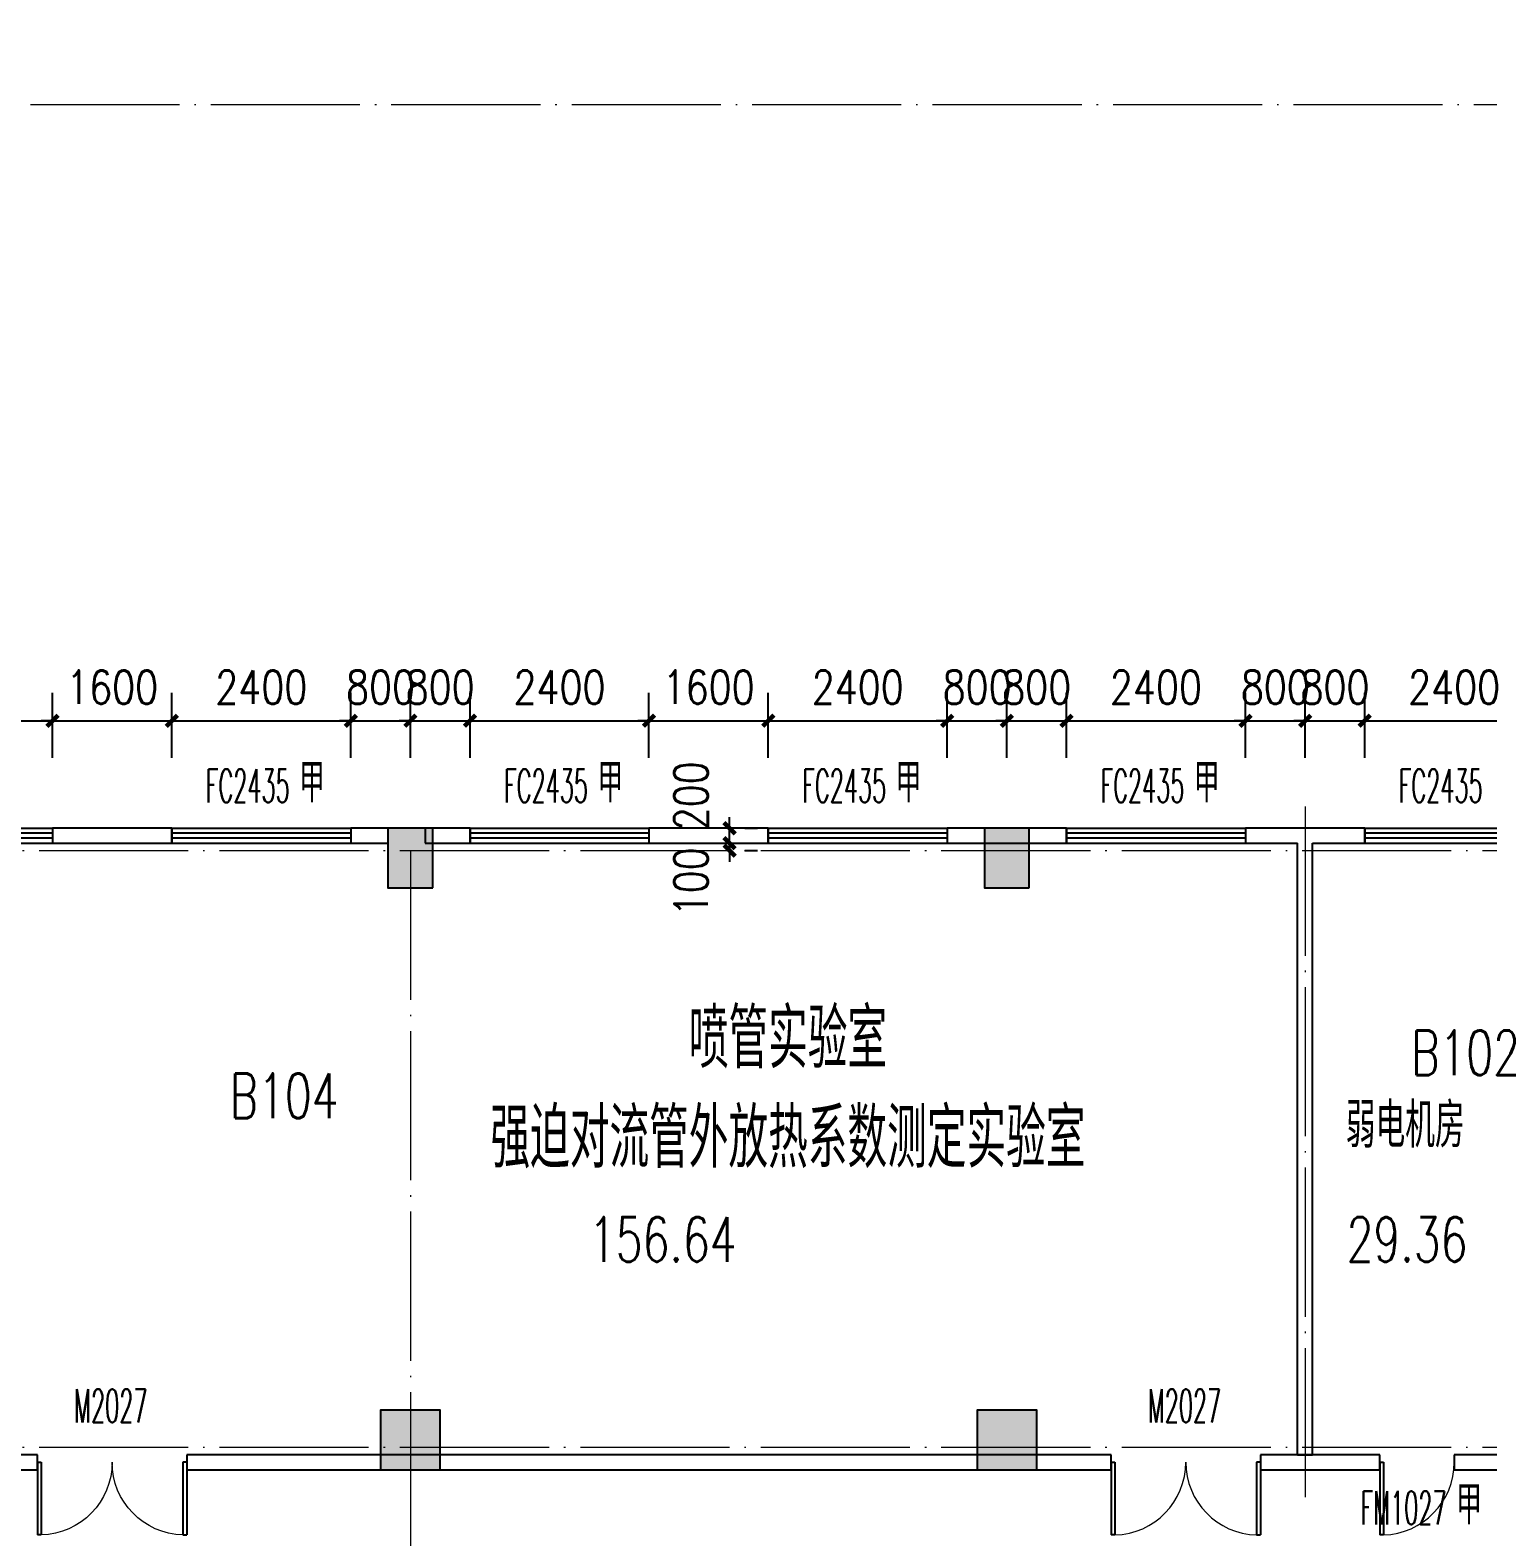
# Model space of a CAD drawing. Extents: x 1417642 to 3570900, y 124798 to 1191112.
# Drawn here: x 1527979 to 1547530, y 700333 to 720533 of the extents above; entities that cross this region are included whole.
import ezdxf

# ---------------------------------------------------------------- set-up
doc = ezdxf.new("R2010")
doc.units = 0
doc.header["$LTSCALE"] = 1000
doc.header["$MEASUREMENT"] = 0
doc.linetypes.add('DOTE', pattern=[2.42, 2, -0.2, 0.02, -0.2])
doc.layers.get('0').update_dxf_attribs({"linetype": 'CONTINUOUS'})
doc.layers.get('Defpoints').update_dxf_attribs({"linetype": 'CONTINUOUS'})
for name, color, linetype in [('colu', 2, 'CONTINUOUS'), ('DOTE', 1, 'DOTE'), ('PUB_DIM', 3, 'CONTINUOUS'), ('PUB_TEXT', 40, 'CONTINUOUS'), ('tiaozheng', 20, 'CONTINUOUS'), ('WALL', 4, 'CONTINUOUS'), ('WINDOW', 2, 'CONTINUOUS'), ('WINDOW_TEXT', 7, 'CONTINUOUS'), ('填充', 252, 'CONTINUOUS'), ('柱填充', 8, 'CONTINUOUS')]:
    doc.layers.add(name, color=color, linetype=linetype)
doc.styles.add('_TCH_WINDOW', font='ROMANS.shx', dxfattribs={"width": 0.7, "height": 400, "bigfont": 'Z.shx'})
doc.styles.add('DIM_FONT', font='SIMPLEX.shx', dxfattribs={"width": 0.8})
doc.styles.add('Z', font='ROMANS', dxfattribs={"width": 0.7, "bigfont": 'Z'})
doc.dimstyles.new('DIMN150', dxfattribs={"dimscale": 1.5, "dimtxt": 300, "dimasz": 100, "dimexe": 250, "dimexo": 300, "dimgap": 150, "dimtad": 1, "dimdec": 0, "dimzin": 0, "dimdsep": 46, "dimtxsty": 'DIM_FONT', "dimblk": 'ARCHTICK', "dimcen": 0.09, "dimdle": 1.5, "dimclrt": 7, "dimazin": 2, "dimtfac": 1, "dimtdec": 0, "dimtix": 1, "dimtmove": 2, "dimatfit": 3, "dimldrblk": 'ARCHTICK', "dimfxl": 1, "dimtolj": 1, "dimtzin": 0, "dimarcsym": 0})

# ---------------------------------------------------------------- blocks, each defined once
blk = doc.blocks.new('678')
at = {"layer": '柱填充'}
h = blk.add_hatch(color=256, dxfattribs=at)
h.paths.add_polyline_path([(1591630, 863580), (1591630, 864280), (1590930, 864280), (1590930, 863580)])
h.paths.add_polyline_path([(1591630, 871580), (1591630, 872280), (1590930, 872280), (1590930, 871580)])
h.paths.add_polyline_path([(1635280, 879530), (1635280, 880230), (1634580, 880230), (1634580, 879530)])
h.paths.add_polyline_path([(1658830, 893230), (1658830, 893830), (1658230, 893830), (1658230, 893230)])
h.paths.add_polyline_path([(1658880, 883230), (1658880, 883930), (1658180, 883930), (1658180, 883230)])
h.paths.add_polyline_path([(1658830, 879630), (1658830, 880230), (1658230, 880230), (1658230, 879630)])
h.paths.add_polyline_path([(1658880, 872230), (1658180, 872230), (1658180, 871630), (1658880, 871630)])
h.paths.add_polyline_path([(1658830, 863630), (1658830, 864230), (1658230, 864230), (1658230, 863630)])
h.paths.add_polyline_path([(1658830, 853630), (1658830, 854230), (1658230, 854230), (1658230, 853630)])
h.paths.add_polyline_path([(1658830, 845630), (1658830, 846230), (1658230, 846230), (1658230, 845630)])
h.paths.add_polyline_path([(1658830, 835630), (1658830, 836230), (1658230, 836230), (1658230, 835630)])
h.paths.add_polyline_path([(1648830, 893230), (1648830, 893830), (1648230, 893830), (1648230, 893230)])
h.paths.add_polyline_path([(1648830, 883230), (1648830, 883830), (1648230, 883830), (1648230, 883230)])
h.paths.add_polyline_path([(1648830, 879630), (1648830, 880230), (1648230, 880230), (1648230, 879630)])
h.paths.add_polyline_path([(1648830, 871630), (1648830, 872230), (1648230, 872230), (1648230, 871630)])
h.paths.add_polyline_path([(1648930, 863580), (1648930, 864280), (1648230, 864280), (1648230, 863580)])
h.paths.add_polyline_path([(1648930, 853580), (1648930, 854280), (1648230, 854280), (1648230, 853580)])
h.paths.add_polyline_path([(1648930, 845630), (1648930, 846330), (1648230, 846330), (1648230, 845630)])
h.paths.add_polyline_path([(1648930, 835630), (1648930, 836330), (1648230, 836330), (1648230, 835630)])
h.paths.add_polyline_path([(1645230, 891430), (1645230, 892030), (1644630, 892030), (1644630, 891430)])
h.paths.add_polyline_path([(1645280, 883230), (1645280, 883930), (1644580, 883930), (1644580, 883230)])
h.paths.add_polyline_path([(1645230, 879630), (1645230, 880230), (1644630, 880230), (1644630, 879630)])
h.paths.add_polyline_path([(1645230, 871630), (1645230, 872230), (1644630, 872230), (1644630, 871630)])
h.paths.add_polyline_path([(1645230, 863630), (1645230, 864230), (1644630, 864230), (1644630, 863630)])
h.paths.add_polyline_path([(1645230, 853630), (1645230, 854230), (1644630, 854230), (1644630, 853630)])
h.paths.add_polyline_path([(1645280, 845630), (1645280, 846330), (1644580, 846330), (1644580, 845630)])
h.paths.add_polyline_path([(1645230, 835630), (1645230, 836230), (1644630, 836230), (1644630, 835630)])
h.paths.add_polyline_path([(1635230, 893230), (1635230, 893830), (1634630, 893830), (1634630, 893230)])
h.paths.add_polyline_path([(1635230, 891430), (1635230, 892030), (1634630, 892030), (1634630, 891430)])
h.paths.add_polyline_path([(1635280, 883230), (1635280, 883930), (1634580, 883930), (1634580, 883230)])
h.paths.add_polyline_path([(1635230, 871630), (1635230, 872430), (1634630, 872430), (1634630, 871630)])
h.paths.add_polyline_path([(1635230, 853430), (1635230, 854230), (1634630, 854230), (1634630, 853430)])
h.paths.add_polyline_path([(1635330, 845630), (1635330, 846430), (1634530, 846430), (1634530, 845630)])
h.paths.add_polyline_path([(1635230, 835630), (1635230, 836230), (1634630, 836230), (1634630, 835630)])
h.paths.add_polyline_path([(1627230, 893230), (1627230, 893830), (1626630, 893830), (1626630, 893230)])
h.paths.add_polyline_path([(1627280, 883230), (1627280, 883930), (1626580, 883930), (1626580, 883230)])
h.paths.add_polyline_path([(1627230, 879630), (1627230, 880230), (1626630, 880230), (1626630, 879630)])
h.paths.add_polyline_path([(1627230, 871630), (1627230, 872430), (1626630, 872430), (1626630, 871630)])
h.paths.add_polyline_path([(1627230, 853430), (1627230, 854230), (1626630, 854230), (1626630, 853430)])
h.paths.add_polyline_path([(1627330, 845630), (1627330, 846430), (1626530, 846430), (1626530, 845630)])
h.paths.add_polyline_path([(1627230, 835630), (1627230, 836230), (1626630, 836230), (1626630, 835630)])
h.paths.add_polyline_path([(1619230, 893230), (1619230, 893830), (1618630, 893830), (1618630, 893230)])
h.paths.add_polyline_path([(1619280, 883230), (1619280, 883930), (1618580, 883930), (1618580, 883230)])
h.paths.add_polyline_path([(1619230, 879630), (1619230, 880230), (1618630, 880230), (1618630, 879630)])
h.paths.add_polyline_path([(1619230, 871630), (1619230, 872430), (1618630, 872430), (1618630, 871630)])
h.paths.add_polyline_path([(1619230, 853430), (1619230, 854230), (1618630, 854230), (1618630, 853430)])
h.paths.add_polyline_path([(1619330, 845630), (1619330, 846430), (1618530, 846430), (1618530, 845630)])
h.paths.add_polyline_path([(1619280, 835580), (1619280, 836280), (1618580, 836280), (1618580, 835580)])
h.paths.add_polyline_path([(1611230, 893230), (1611230, 893830), (1610630, 893830), (1610630, 893230)])
h.paths.add_polyline_path([(1611280, 883230), (1611280, 883930), (1610580, 883930), (1610580, 883230)])
h.paths.add_polyline_path([(1611230, 879630), (1611230, 880230), (1610630, 880230), (1610630, 879630)])
h.paths.add_polyline_path([(1611230, 871630), (1611230, 872430), (1610630, 872430), (1610630, 871630)])
h.paths.add_polyline_path([(1611230, 853430), (1611230, 854230), (1610630, 854230), (1610630, 853430)])
h.paths.add_polyline_path([(1611330, 845630), (1611330, 846430), (1610530, 846430), (1610530, 845630)])
h.paths.add_polyline_path([(1611280, 835580), (1611280, 836280), (1610580, 836280), (1610580, 835580)])
h.paths.add_polyline_path([(1603230, 893230), (1603230, 893830), (1602630, 893830), (1602630, 893230)])
h.paths.add_polyline_path([(1603280, 883230), (1603280, 883930), (1602580, 883930), (1602580, 883230)])
h.paths.add_polyline_path([(1603230, 879630), (1603230, 880230), (1602630, 880230), (1602630, 879630)])
h.paths.add_polyline_path([(1603230, 871630), (1603230, 872430), (1602630, 872430), (1602630, 871630)])
h.paths.add_polyline_path([(1603230, 853430), (1603230, 854230), (1602630, 854230), (1602630, 853430)])
h.paths.add_polyline_path([(1603330, 845630), (1603330, 846430), (1602530, 846430), (1602530, 845630)])
h.paths.add_polyline_path([(1603280, 835580), (1603280, 836280), (1602580, 836280), (1602580, 835580)])
h.paths.add_polyline_path([(1603230, 814930), (1603230, 815530), (1602630, 815530), (1602630, 814930)])
h.paths.add_polyline_path([(1595230, 893230), (1595230, 893830), (1594630, 893830), (1594630, 893230)])
h.paths.add_polyline_path([(1595230, 883230), (1595230, 883830), (1594630, 883830), (1594630, 883230)])
h.paths.add_polyline_path([(1595230, 879630), (1595230, 880230), (1594630, 880230), (1594630, 879630)])
h.paths.add_polyline_path([(1595230, 871630), (1595230, 872230), (1594630, 872230), (1594630, 871630)])
h.paths.add_polyline_path([(1595230, 863630), (1595230, 864230), (1594630, 864230), (1594630, 863630)])
h.paths.add_polyline_path([(1595230, 853630), (1595230, 854230), (1594630, 854230), (1594630, 853630)])
h.paths.add_polyline_path([(1595330, 845630), (1595330, 846330), (1594630, 846330), (1594630, 845630)])
h.paths.add_polyline_path([(1595330, 835580), (1595330, 836280), (1594630, 836280), (1594630, 835580)])
h.paths.add_polyline_path([(1591630, 893230), (1591630, 893830), (1591030, 893830), (1591030, 893230)])
h.paths.add_polyline_path([(1591680, 883230), (1591680, 883930), (1590980, 883930), (1590980, 883230)])
h.paths.add_polyline_path([(1591630, 879630), (1591630, 880230), (1591030, 880230), (1591030, 879630)])
h.paths.add_polyline_path([(1591630, 853580), (1591630, 854280), (1590930, 854280), (1590930, 853580)])
h.paths.add_polyline_path([(1591630, 845580), (1591630, 846280), (1590930, 846280), (1590930, 845580)])
h.paths.add_polyline_path([(1591630, 835630), (1591630, 836330), (1590930, 836330), (1590930, 835630)])
h.paths.add_polyline_path([(1591630, 814930), (1591630, 815530), (1591030, 815530), (1591030, 814930)])
h.paths.add_polyline_path([(1581630, 893230), (1581630, 893830), (1581030, 893830), (1581030, 893230)])
h.paths.add_polyline_path([(1581730, 883230), (1581730, 883930), (1581030, 883930), (1581030, 883230)])
h.paths.add_polyline_path([(1581630, 879630), (1581630, 880230), (1581030, 880230), (1581030, 879630)])
h.paths.add_polyline_path([(1581630, 871630), (1581630, 872230), (1581030, 872230), (1581030, 871630)])
h.paths.add_polyline_path([(1581630, 863630), (1581630, 864230), (1581030, 864230), (1581030, 863630)])
h.paths.add_polyline_path([(1581630, 853630), (1581630, 854230), (1581030, 854230), (1581030, 853630)])
h.paths.add_polyline_path([(1581630, 845630), (1581630, 846230), (1581030, 846230), (1581030, 845630)])
h.paths.add_polyline_path([(1581630, 835630), (1581630, 836230), (1581030, 836230), (1581030, 835630)])
h.paths.add_polyline_path([(1581630, 814930), (1581630, 815530), (1581030, 815530), (1581030, 814930)])
h.paths.add_polyline_path([(1603230, 830430), (1603230, 831230), (1602530, 831230), (1602530, 830430)])
h.paths.add_polyline_path([(1603230, 818530), (1603230, 819330), (1602530, 819330), (1602530, 818530)])
h.paths.add_polyline_path([(1581030, 831230), (1581030, 830430), (1581730, 830430), (1581730, 831230)])
h.paths.add_polyline_path([(1581030, 819330), (1581030, 818530), (1581730, 818530), (1581730, 819330)])
h.paths.add_polyline_path([(1591630, 830430), (1591630, 831230), (1590930, 831230), (1590930, 830430)])
h.paths.add_polyline_path([(1591630, 818530), (1591630, 819330), (1590930, 819330), (1590930, 818530)])
at = {"layer": 'colu'}
for points in [[(1603230, 853430), (1603230, 854230), (1602630, 854230), (1602630, 853430)], [(1611230, 853430), (1611230, 854230), (1610630, 854230), (1610630, 853430)], [(1603330, 845630), (1603330, 846430), (1602530, 846430), (1602530, 845630)], [(1611330, 845630), (1611330, 846430), (1610530, 846430), (1610530, 845630)]]:
    blk.add_lwpolyline(points, close=True, dxfattribs=at)
blk = doc.blocks.new('_ArchTick')
at = {"color": 0, "linetype": 'ByBlock', "const_width": 0.4}
blk.add_lwpolyline([(-0.5, -0.5), (0.5, 0.5)], dxfattribs=at)
blk = doc.blocks.new('*D904')
at = {"layer": 'Defpoints', "color": 0}
for p in [(1537114, 709633), (1537114, 709533), (1537360, 709633)]:
    blk.add_point(p, dxfattribs=at)
at = {"layer": 'PUB_DIM', "color": 0, "lineweight": -2}
for p, q in [((1537360, 709633), (1537360, 709783)), ((1537360, 709533), (1537360, 709633)), ((1537360, 709533), (1537360, 709383)), ((1537564, 709633), (1537735, 709633)), ((1537564, 709533), (1537735, 709533))]:
    blk.add_line(p, q, dxfattribs=at)
at = {"layer": 'PUB_DIM', "color": 0, "lineweight": -2, "xscale": 150, "yscale": 150, "zscale": 150}
for p, rotation in [((1537360, 709633), 270), ((1537360, 709533), 90)]:
    blk.add_blockref('_ArchTick', p, dxfattribs=dict(at, rotation=rotation))
at = {"layer": 'PUB_DIM', "color": 7, "insert": (1536842, 709115), "char_height": 450, "attachment_point": 5, "rotation": 90, "style": 'DIM_FONT'}
blk.add_mtext('\\A1;100', dxfattribs=at)
blk = doc.blocks.new('*D905')
at = {"layer": 'Defpoints', "color": 0}
for p in [(1537114, 709833), (1537360, 709833), (1537114, 709633)]:
    blk.add_point(p, dxfattribs=at)
at = {"layer": 'PUB_DIM', "color": 0, "lineweight": -2}
for p, q in [((1537360, 709833), (1537360, 709983)), ((1537360, 709633), (1537360, 709833)), ((1537564, 709833), (1537735, 709833)), ((1537360, 709633), (1537360, 709483)), ((1537564, 709633), (1537735, 709633))]:
    blk.add_line(p, q, dxfattribs=at)
at = {"layer": 'PUB_DIM', "color": 0, "lineweight": -2, "xscale": 150, "yscale": 150, "zscale": 150}
for p, rotation in [((1537360, 709833), 270), ((1537360, 709633), 90)]:
    blk.add_blockref('_ArchTick', p, dxfattribs=dict(at, rotation=rotation))
at = {"layer": 'PUB_DIM', "color": 7, "insert": (1536842, 710267), "char_height": 450, "attachment_point": 5, "rotation": 90, "style": 'DIM_FONT'}
blk.add_mtext('\\A1;200', dxfattribs=at)
blk = doc.blocks.new('*D3440')
at = {"layer": 'Defpoints', "color": 0}
for p in [(1528279, 711274), (1525879, 710329), (1528279, 710329)]:
    blk.add_point(p, dxfattribs=at)
at = {"layer": 'PUB_DIM', "color": 0, "lineweight": -2}
for p, q in [((1525879, 710779), (1525879, 711649)), ((1528279, 710779), (1528279, 711649)), ((1525877, 711274), (1528281, 711274))]:
    blk.add_line(p, q, dxfattribs=at)
at = {"layer": 'PUB_DIM', "color": 0, "lineweight": -2, "xscale": 150, "yscale": 150, "zscale": 150, "rotation": 180}
blk.add_blockref('_ArchTick', (1525879, 711274), dxfattribs=at)
at = {"layer": 'PUB_DIM', "color": 0, "lineweight": -2, "xscale": 150, "yscale": 150, "zscale": 150}
blk.add_blockref('_ArchTick', (1528279, 711274), dxfattribs=at)
at = {"layer": 'PUB_DIM', "color": 7, "insert": (1527079, 711724), "char_height": 450, "attachment_point": 5, "style": 'DIM_FONT'}
blk.add_mtext('\\A1;2400', dxfattribs=at)
blk = doc.blocks.new('*D3441')
at = {"layer": 'Defpoints', "color": 0}
for p in [(1529879, 711274), (1528279, 710329), (1529879, 710329)]:
    blk.add_point(p, dxfattribs=at)
at = {"layer": 'PUB_DIM', "color": 0, "lineweight": -2}
for p, q in [((1528279, 710779), (1528279, 711649)), ((1529879, 710779), (1529879, 711649)), ((1528279, 711274), (1528129, 711274)), ((1528279, 711274), (1529879, 711274)), ((1529879, 711274), (1530029, 711274))]:
    blk.add_line(p, q, dxfattribs=at)
at = {"layer": 'PUB_DIM', "color": 0, "lineweight": -2, "xscale": 150, "yscale": 150, "zscale": 150}
blk.add_blockref('_ArchTick', (1528279, 711274), dxfattribs=at)
at = {"layer": 'PUB_DIM', "color": 0, "lineweight": -2, "xscale": 150, "yscale": 150, "zscale": 150, "rotation": 180}
blk.add_blockref('_ArchTick', (1529879, 711274), dxfattribs=at)
at = {"layer": 'PUB_DIM', "color": 7, "insert": (1529079, 711724), "char_height": 450, "attachment_point": 5, "style": 'DIM_FONT'}
blk.add_mtext('\\A1;1600', dxfattribs=at)
blk = doc.blocks.new('*D3442')
at = {"layer": 'Defpoints', "color": 0}
for p in [(1532279, 711274), (1529879, 710329), (1532279, 710329)]:
    blk.add_point(p, dxfattribs=at)
at = {"layer": 'PUB_DIM', "color": 0, "lineweight": -2}
for p, q in [((1529879, 710779), (1529879, 711649)), ((1532279, 710779), (1532279, 711649)), ((1529877, 711274), (1532281, 711274))]:
    blk.add_line(p, q, dxfattribs=at)
at = {"layer": 'PUB_DIM', "color": 0, "lineweight": -2, "xscale": 150, "yscale": 150, "zscale": 150, "rotation": 180}
blk.add_blockref('_ArchTick', (1529879, 711274), dxfattribs=at)
at = {"layer": 'PUB_DIM', "color": 0, "lineweight": -2, "xscale": 150, "yscale": 150, "zscale": 150}
blk.add_blockref('_ArchTick', (1532279, 711274), dxfattribs=at)
at = {"layer": 'PUB_DIM', "color": 7, "insert": (1531079, 711724), "char_height": 450, "attachment_point": 5, "style": 'DIM_FONT'}
blk.add_mtext('\\A1;2400', dxfattribs=at)
blk = doc.blocks.new('*D3443')
at = {"layer": 'Defpoints', "color": 0}
for p in [(1533079, 711274), (1532279, 710329), (1533079, 710329)]:
    blk.add_point(p, dxfattribs=at)
at = {"layer": 'PUB_DIM', "color": 0, "lineweight": -2}
for p, q in [((1532279, 710779), (1532279, 711649)), ((1533079, 710779), (1533079, 711649)), ((1532279, 711274), (1532129, 711274)), ((1532279, 711274), (1533079, 711274)), ((1533079, 711274), (1533229, 711274))]:
    blk.add_line(p, q, dxfattribs=at)
at = {"layer": 'PUB_DIM', "color": 0, "lineweight": -2, "xscale": 150, "yscale": 150, "zscale": 150}
blk.add_blockref('_ArchTick', (1532279, 711274), dxfattribs=at)
at = {"layer": 'PUB_DIM', "color": 0, "lineweight": -2, "xscale": 150, "yscale": 150, "zscale": 150, "rotation": 180}
blk.add_blockref('_ArchTick', (1533079, 711274), dxfattribs=at)
at = {"layer": 'PUB_DIM', "color": 7, "insert": (1532679, 711724), "char_height": 450, "attachment_point": 5, "style": 'DIM_FONT'}
blk.add_mtext('\\A1;800', dxfattribs=at)
blk = doc.blocks.new('*D3444')
at = {"layer": 'Defpoints', "color": 0}
for p in [(1533879, 711274), (1533079, 710329), (1533879, 710329)]:
    blk.add_point(p, dxfattribs=at)
at = {"layer": 'PUB_DIM', "color": 0, "lineweight": -2}
for p, q in [((1533079, 710779), (1533079, 711649)), ((1533879, 710779), (1533879, 711649)), ((1533079, 711274), (1532929, 711274)), ((1533079, 711274), (1533879, 711274)), ((1533879, 711274), (1534029, 711274))]:
    blk.add_line(p, q, dxfattribs=at)
at = {"layer": 'PUB_DIM', "color": 0, "lineweight": -2, "xscale": 150, "yscale": 150, "zscale": 150}
blk.add_blockref('_ArchTick', (1533079, 711274), dxfattribs=at)
at = {"layer": 'PUB_DIM', "color": 0, "lineweight": -2, "xscale": 150, "yscale": 150, "zscale": 150, "rotation": 180}
blk.add_blockref('_ArchTick', (1533879, 711274), dxfattribs=at)
at = {"layer": 'PUB_DIM', "color": 7, "insert": (1533479, 711724), "char_height": 450, "attachment_point": 5, "style": 'DIM_FONT'}
blk.add_mtext('\\A1;800', dxfattribs=at)
blk = doc.blocks.new('*D3445')
at = {"layer": 'Defpoints', "color": 0}
for p in [(1536279, 711274), (1533879, 710329), (1536279, 710329)]:
    blk.add_point(p, dxfattribs=at)
at = {"layer": 'PUB_DIM', "color": 0, "lineweight": -2}
for p, q in [((1533879, 710779), (1533879, 711649)), ((1536279, 710779), (1536279, 711649)), ((1533877, 711274), (1536281, 711274))]:
    blk.add_line(p, q, dxfattribs=at)
at = {"layer": 'PUB_DIM', "color": 0, "lineweight": -2, "xscale": 150, "yscale": 150, "zscale": 150, "rotation": 180}
blk.add_blockref('_ArchTick', (1533879, 711274), dxfattribs=at)
at = {"layer": 'PUB_DIM', "color": 0, "lineweight": -2, "xscale": 150, "yscale": 150, "zscale": 150}
blk.add_blockref('_ArchTick', (1536279, 711274), dxfattribs=at)
at = {"layer": 'PUB_DIM', "color": 7, "insert": (1535079, 711724), "char_height": 450, "attachment_point": 5, "style": 'DIM_FONT'}
blk.add_mtext('\\A1;2400', dxfattribs=at)
blk = doc.blocks.new('*D3446')
at = {"layer": 'Defpoints', "color": 0}
for p in [(1537879, 711274), (1536279, 710329), (1537879, 710329)]:
    blk.add_point(p, dxfattribs=at)
at = {"layer": 'PUB_DIM', "color": 0, "lineweight": -2}
for p, q in [((1536279, 710779), (1536279, 711649)), ((1537879, 710779), (1537879, 711649)), ((1536279, 711274), (1536129, 711274)), ((1536279, 711274), (1537879, 711274)), ((1537879, 711274), (1538029, 711274))]:
    blk.add_line(p, q, dxfattribs=at)
at = {"layer": 'PUB_DIM', "color": 0, "lineweight": -2, "xscale": 150, "yscale": 150, "zscale": 150}
blk.add_blockref('_ArchTick', (1536279, 711274), dxfattribs=at)
at = {"layer": 'PUB_DIM', "color": 0, "lineweight": -2, "xscale": 150, "yscale": 150, "zscale": 150, "rotation": 180}
blk.add_blockref('_ArchTick', (1537879, 711274), dxfattribs=at)
at = {"layer": 'PUB_DIM', "color": 7, "insert": (1537079, 711724), "char_height": 450, "attachment_point": 5, "style": 'DIM_FONT'}
blk.add_mtext('\\A1;1600', dxfattribs=at)
blk = doc.blocks.new('*D3447')
at = {"layer": 'Defpoints', "color": 0}
for p in [(1540279, 711274), (1537879, 710329), (1540279, 710329)]:
    blk.add_point(p, dxfattribs=at)
at = {"layer": 'PUB_DIM', "color": 0, "lineweight": -2}
for p, q in [((1537879, 710779), (1537879, 711649)), ((1540279, 710779), (1540279, 711649)), ((1537877, 711274), (1540281, 711274))]:
    blk.add_line(p, q, dxfattribs=at)
at = {"layer": 'PUB_DIM', "color": 0, "lineweight": -2, "xscale": 150, "yscale": 150, "zscale": 150, "rotation": 180}
blk.add_blockref('_ArchTick', (1537879, 711274), dxfattribs=at)
at = {"layer": 'PUB_DIM', "color": 0, "lineweight": -2, "xscale": 150, "yscale": 150, "zscale": 150}
blk.add_blockref('_ArchTick', (1540279, 711274), dxfattribs=at)
at = {"layer": 'PUB_DIM', "color": 7, "insert": (1539079, 711724), "char_height": 450, "attachment_point": 5, "style": 'DIM_FONT'}
blk.add_mtext('\\A1;2400', dxfattribs=at)
blk = doc.blocks.new('*D3448')
at = {"layer": 'Defpoints', "color": 0}
for p in [(1541079, 711274), (1540279, 710329), (1541079, 710329)]:
    blk.add_point(p, dxfattribs=at)
at = {"layer": 'PUB_DIM', "color": 0, "lineweight": -2}
for p, q in [((1540279, 710779), (1540279, 711649)), ((1541079, 710779), (1541079, 711649)), ((1540279, 711274), (1540129, 711274)), ((1540279, 711274), (1541079, 711274)), ((1541079, 711274), (1541229, 711274))]:
    blk.add_line(p, q, dxfattribs=at)
at = {"layer": 'PUB_DIM', "color": 0, "lineweight": -2, "xscale": 150, "yscale": 150, "zscale": 150}
blk.add_blockref('_ArchTick', (1540279, 711274), dxfattribs=at)
at = {"layer": 'PUB_DIM', "color": 0, "lineweight": -2, "xscale": 150, "yscale": 150, "zscale": 150, "rotation": 180}
blk.add_blockref('_ArchTick', (1541079, 711274), dxfattribs=at)
at = {"layer": 'PUB_DIM', "color": 7, "insert": (1540679, 711724), "char_height": 450, "attachment_point": 5, "style": 'DIM_FONT'}
blk.add_mtext('\\A1;800', dxfattribs=at)
blk = doc.blocks.new('*D3449')
at = {"layer": 'Defpoints', "color": 0}
for p in [(1541878, 711274), (1541079, 710329), (1541878, 710329)]:
    blk.add_point(p, dxfattribs=at)
at = {"layer": 'PUB_DIM', "color": 0, "lineweight": -2}
for p, q in [((1541079, 710779), (1541079, 711649)), ((1541878, 710779), (1541878, 711649)), ((1541079, 711274), (1540929, 711274)), ((1541079, 711274), (1541878, 711274)), ((1541878, 711274), (1542028, 711274))]:
    blk.add_line(p, q, dxfattribs=at)
at = {"layer": 'PUB_DIM', "color": 0, "lineweight": -2, "xscale": 150, "yscale": 150, "zscale": 150}
blk.add_blockref('_ArchTick', (1541079, 711274), dxfattribs=at)
at = {"layer": 'PUB_DIM', "color": 0, "lineweight": -2, "xscale": 150, "yscale": 150, "zscale": 150, "rotation": 180}
blk.add_blockref('_ArchTick', (1541878, 711274), dxfattribs=at)
at = {"layer": 'PUB_DIM', "color": 7, "insert": (1541479, 711724), "char_height": 450, "attachment_point": 5, "style": 'DIM_FONT'}
blk.add_mtext('\\A1;800', dxfattribs=at)
blk = doc.blocks.new('*D3450')
at = {"layer": 'Defpoints', "color": 0}
for p in [(1544278, 711274), (1541878, 710329), (1544278, 710329)]:
    blk.add_point(p, dxfattribs=at)
at = {"layer": 'PUB_DIM', "color": 0, "lineweight": -2}
for p, q in [((1541878, 710779), (1541878, 711649)), ((1544278, 710779), (1544278, 711649)), ((1541876, 711274), (1544281, 711274))]:
    blk.add_line(p, q, dxfattribs=at)
at = {"layer": 'PUB_DIM', "color": 0, "lineweight": -2, "xscale": 150, "yscale": 150, "zscale": 150, "rotation": 180}
blk.add_blockref('_ArchTick', (1541878, 711274), dxfattribs=at)
at = {"layer": 'PUB_DIM', "color": 0, "lineweight": -2, "xscale": 150, "yscale": 150, "zscale": 150}
blk.add_blockref('_ArchTick', (1544278, 711274), dxfattribs=at)
at = {"layer": 'PUB_DIM', "color": 7, "insert": (1543078, 711724), "char_height": 450, "attachment_point": 5, "style": 'DIM_FONT'}
blk.add_mtext('\\A1;2400', dxfattribs=at)
blk = doc.blocks.new('*D3451')
at = {"layer": 'Defpoints', "color": 0}
for p in [(1545079, 711274), (1544278, 710329), (1545079, 710329)]:
    blk.add_point(p, dxfattribs=at)
at = {"layer": 'PUB_DIM', "color": 0, "lineweight": -2}
for p, q in [((1544278, 710779), (1544278, 711649)), ((1545079, 710779), (1545079, 711649)), ((1544278, 711274), (1544128, 711274)), ((1544278, 711274), (1545079, 711274)), ((1545079, 711274), (1545229, 711274))]:
    blk.add_line(p, q, dxfattribs=at)
at = {"layer": 'PUB_DIM', "color": 0, "lineweight": -2, "xscale": 150, "yscale": 150, "zscale": 150}
blk.add_blockref('_ArchTick', (1544278, 711274), dxfattribs=at)
at = {"layer": 'PUB_DIM', "color": 0, "lineweight": -2, "xscale": 150, "yscale": 150, "zscale": 150, "rotation": 180}
blk.add_blockref('_ArchTick', (1545079, 711274), dxfattribs=at)
at = {"layer": 'PUB_DIM', "color": 7, "insert": (1544679, 711724), "char_height": 450, "attachment_point": 5, "style": 'DIM_FONT'}
blk.add_mtext('\\A1;800', dxfattribs=at)
blk = doc.blocks.new('*D3452')
at = {"layer": 'Defpoints', "color": 0}
for p in [(1545878, 711274), (1545079, 710329), (1545878, 710329)]:
    blk.add_point(p, dxfattribs=at)
at = {"layer": 'PUB_DIM', "color": 0, "lineweight": -2}
for p, q in [((1545079, 710779), (1545079, 711649)), ((1545878, 710779), (1545878, 711649)), ((1545079, 711274), (1544929, 711274)), ((1545079, 711274), (1545878, 711274)), ((1545878, 711274), (1546028, 711274))]:
    blk.add_line(p, q, dxfattribs=at)
at = {"layer": 'PUB_DIM', "color": 0, "lineweight": -2, "xscale": 150, "yscale": 150, "zscale": 150}
blk.add_blockref('_ArchTick', (1545079, 711274), dxfattribs=at)
at = {"layer": 'PUB_DIM', "color": 0, "lineweight": -2, "xscale": 150, "yscale": 150, "zscale": 150, "rotation": 180}
blk.add_blockref('_ArchTick', (1545878, 711274), dxfattribs=at)
at = {"layer": 'PUB_DIM', "color": 7, "insert": (1545479, 711724), "char_height": 450, "attachment_point": 5, "style": 'DIM_FONT'}
blk.add_mtext('\\A1;800', dxfattribs=at)
blk = doc.blocks.new('*D3453')
at = {"layer": 'Defpoints', "color": 0}
for p in [(1548278, 711274), (1545878, 710329), (1548278, 710329)]:
    blk.add_point(p, dxfattribs=at)
at = {"layer": 'PUB_DIM', "color": 0, "lineweight": -2}
for p, q in [((1545878, 710779), (1545878, 711649)), ((1548278, 710779), (1548278, 711649)), ((1545876, 711274), (1548281, 711274))]:
    blk.add_line(p, q, dxfattribs=at)
at = {"layer": 'PUB_DIM', "color": 0, "lineweight": -2, "xscale": 150, "yscale": 150, "zscale": 150, "rotation": 180}
blk.add_blockref('_ArchTick', (1545878, 711274), dxfattribs=at)
at = {"layer": 'PUB_DIM', "color": 0, "lineweight": -2, "xscale": 150, "yscale": 150, "zscale": 150}
blk.add_blockref('_ArchTick', (1548278, 711274), dxfattribs=at)
at = {"layer": 'PUB_DIM', "color": 7, "insert": (1547078, 711724), "char_height": 450, "attachment_point": 5, "style": 'DIM_FONT'}
blk.add_mtext('\\A1;2400', dxfattribs=at)
blk = doc.blocks.new('$TCHSYS$WIN2D')
for p, q in [((-0.5, 0.5), (0.5, 0.5)), ((-0.5, 0.5), (-0.5, -0.5)), ((0.5, 0.5), (0.5, -0.5)), ((0.5, 0.1667), (-0.5, 0.1667)), ((0.5, -0.1667), (-0.5, -0.1667)), ((-0.5, -0.5), (0.5, -0.5))]:
    blk.add_line(p, q)
blk = doc.blocks.new('$DorLib2D$00000002')
for p, q in [((-0.5, 0), (-0.5, 0.4875)), ((-0.475, 0.4875), (-0.5, 0.4875)), ((-0.475, 0), (-0.475, 0.4875)), ((0.475, 0), (0.475, 0.4875)), ((0.475, 0.4875), (0.5, 0.4875)), ((0.5, 0), (0.5, 0.4875)), ((-0.5, 0), (-0.475, 0)), ((0.5, 0), (0.475, 0))]:
    blk.add_line(p, q)
at = {"lineweight": 13}
for centre, start, end in [((-0.4875, 0), 0, 88.53072), ((0.4875, 0), 91.46928, 180)]:
    blk.add_arc(centre, 0.4875, start, end, dxfattribs=at)
blk = doc.blocks.new('$DorLib2D$00000001')
for p, q in [((0.45, 0.975), (0.5, 0.975)), ((0.45, 0), (0.45, 0.975)), ((0.5, 0), (0.5, 0.975)), ((0.5, 0), (0.45, 0))]:
    blk.add_line(p, q)
at = {"lineweight": 13}
blk.add_arc((0.475, 0), 0.975, 91.4693, 180, dxfattribs=at)

msp = doc.modelspace()

# ---------------------------------------------------------------- linework, layer by layer
at = {"layer": 'DOTE', "lineweight": 0, "elevation": 0}
for points in [[(1597742.3, 719533.2), (1501678.8, 719533.2)], [(1545078.8, 710124.1), (1545078.8, 700706.4)], [(1501478.8, 709533.2), (1597499.2, 709533.2)], [(1533078.8, 709533.2), (1533078.8, 643548.7)], [(1501478.8, 701533.2), (1597499.2, 701533.2)], [(1533078.8, 701533.2), (1533078.8, 643548.7)]]:
    msp.add_lwpolyline(points, dxfattribs=at)
at = {"layer": 'WALL'}
for p, q in [((1529878.8, 709833.2), (1528278.8, 709833.2)), ((1528278.8, 709833.2), (1528278.8, 709633.2)), ((1529878.8, 709633.2), (1529878.8, 709833.2)), ((1532778.8, 709833.2), (1532278.8, 709833.2)), ((1532278.8, 709833.2), (1532278.8, 709633.2)), ((1532778.8, 709633.2), (1532778.8, 709833.2)), ((1533878.8, 709833.2), (1533278.8, 709833.2)), ((1533278.8, 709833.2), (1533278.8, 709633.2)), ((1533878.8, 709633.2), (1533878.8, 709833.2)), ((1537878.8, 709833.2), (1536278.8, 709833.2)), ((1536278.8, 709833.2), (1536278.8, 709633.2)), ((1537878.8, 709633.2), (1537878.8, 709833.2)), ((1541878.5, 709833.2), (1540278.8, 709833.2)), ((1540278.8, 709833.2), (1540278.8, 709633.2)), ((1541878.5, 709633.2), (1541878.5, 709833.2)), ((1545078.8, 709833.2), (1544278.5, 709833.2)), ((1544278.5, 709833.2), (1544278.5, 709633.2)), ((1545878.5, 709833.2), (1545078.8, 709833.2)), ((1545878.5, 709633.2), (1545878.5, 709833.2)), ((1528278.8, 709633.2), (1529878.8, 709633.2)), ((1532278.8, 709633.2), (1532778.8, 709633.2)), ((1533278.8, 709633.2), (1533878.8, 709633.2)), ((1536278.8, 709633.2), (1537878.8, 709633.2)), ((1540278.8, 709633.2), (1541878.5, 709633.2)), ((1544278.5, 709633.2), (1544978.8, 709633.2)), ((1544978.8, 701433.2), (1544978.8, 709633.2)), ((1545178.8, 709633.2), (1545878.5, 709633.2)), ((1545178.8, 701433.2), (1545178.8, 709633.2)), ((1528078.8, 701433.2), (1525078.8, 701433.2)), ((1528078.8, 701233.2), (1528078.8, 701433.2)), ((1542478.8, 701433.2), (1530078.8, 701433.2)), ((1530078.8, 701433.2), (1530078.8, 701233.2)), ((1542478.8, 701233.2), (1542478.8, 701433.2)), ((1546078.8, 701433.2), (1544478.8, 701433.2)), ((1544478.8, 701433.2), (1544478.8, 701233.2)), ((1544978.8, 701433.2), (1545178.8, 701433.2)), ((1546078.8, 701233.2), (1546078.8, 701433.2)), ((1549678.8, 701433.2), (1547078.8, 701433.2)), ((1547078.8, 701433.2), (1547078.8, 701233.2)), ((1525078.8, 701233.2), (1528078.8, 701233.2)), ((1530078.8, 701233.2), (1542478.8, 701233.2)), ((1544478.8, 701233.2), (1546078.8, 701233.2)), ((1547078.8, 701233.2), (1549678.8, 701233.2))]:
    msp.add_line(p, q, dxfattribs=at)

# ---------------------------------------------------------------- block references
at = {"layer": 'tiaozheng', "color": 2}
msp.add_blockref('678', (-69851.5, -144396.9, 0), dxfattribs=at)
at = {"layer": 'WINDOW', "color": 2, "xscale": -2400, "yscale": -200, "zscale": -2400}
for p, rotation in [((1527078.8, 709733.2), 179.9999999999645), ((1531078.8, 709733.2), 179.9999999999645), ((1535078.8, 709733.2), 180), ((1539078.8, 709733.2), 180), ((1543078.5, 709733.2), 180), ((1547078.5, 709733.2), 180)]:
    msp.add_blockref('$TCHSYS$WIN2D', p, dxfattribs=dict(at, rotation=rotation))
at = {"layer": 'WINDOW', "lineweight": 0}
ref = msp.add_blockref('$DorLib2D$00000002', (1529078.8, 701333.2), dxfattribs=dict(at, xscale=-2000, yscale=2000, zscale=-2000, rotation=180))
ref.add_attrib('A', 'M2027', (1528569.6, 701866.1), dxfattribs={"layer": 'WINDOW_TEXT', "lineweight": 0, "height": 446.25, "style": '_TCH_WINDOW', "width": 0.494118})
ref = msp.add_blockref('$DorLib2D$00000002', (1543478.8, 701333.2), dxfattribs=dict(at, xscale=2000, yscale=2000, zscale=2000, rotation=180))
ref.add_attrib('A', 'M2027', (1542969.6, 701866.1), dxfattribs={"layer": 'WINDOW_TEXT', "lineweight": 0, "height": 446.25, "style": '_TCH_WINDOW', "width": 0.494118})
at = {"layer": 'WINDOW', "lineweight": 0, "xscale": 1000, "yscale": 1000, "zscale": 1000, "rotation": 180}
msp.add_blockref('$DorLib2D$00000001', (1546578.8, 701333.2), dxfattribs=at)

# ---------------------------------------------------------------- texts
at = {"layer": 'PUB_TEXT', "color": 1, "lineweight": 60, "style": 'Z', "width": 0.7}
for s, p in [('B102', (1546502.2, 706523.6)), ('B104', (1530657.3, 705946.1)), ('156.64', (1535473.4, 704020.9)), ('29.36', (1545635.3, 704020.9))]:
    msp.add_text(s, height=600, dxfattribs=at).set_placement(p)
at = {"layer": 'PUB_TEXT', "style": 'Z', "width": 0.7}
msp.add_text('弱电机房', height=600, dxfattribs=at).set_placement((1545623.2, 705551.2, 0))
at = {"layer": 'WINDOW_TEXT', "color": 2, "style": '_TCH_WINDOW'}
for s, height, width, p in [('甲', 525, 0.7, (1531585, 710179.3)), ('FC2435', 446.25, 0.494118, (1530335.5, 710179.3))]:
    msp.add_text(s, height=height, rotation=360, dxfattribs=dict(at, width=width)).set_placement(p)
for s, height, width, p in [('甲', 525, 0.7, (1535585, 710179.3)), ('甲', 525, 0.7, (1539585, 710179.3)), ('甲', 525, 0.7, (1543584.6, 710179.3)), ('FC2435', 446.25, 0.494118, (1534335.5, 710179.3)), ('FC2435', 446.25, 0.494118, (1538335.5, 710179.3)), ('FC2435', 446.25, 0.494118, (1542335.1, 710179.3)), ('FC2435', 446.25, 0.494118, (1546335.1, 710179.3))]:
    msp.add_text(s, height=height, dxfattribs=dict(at, width=width)).set_placement(p)
at = {"layer": 'WINDOW_TEXT', "style": '_TCH_WINDOW'}
for s, height, width, p in [('甲', 525, 0.7, (1547103, 700498.7)), ('FM1027', 446.25, 0.494118, (1545822, 700498.7))]:
    msp.add_text(s, height=height, dxfattribs=dict(at, width=width)).set_placement(p)
at = {"layer": '填充', "insert": (1538143, 707414), "char_height": 800, "width": 8467.27, "attachment_point": 2, "style": '_TCH_WINDOW'}
msp.add_mtext('{\\C2;喷管实验室\\P强迫对流管外放热系数测定实验室}', dxfattribs=at)

# ---------------------------------------------------------------- dimensions: what is measured, and where the dimension line sits
at = {"layer": 'PUB_DIM'}
for p1, p2, picture, middle in [((1525878.8, 710328.5), (1528278.8, 710328.5), '*D3440', (1527078.8, 711724.1)), ((1528278.8, 710328.5), (1529878.8, 710328.5), '*D3441', (1529078.8, 711724.1)), ((1529878.8, 710328.5), (1532278.8, 710328.5), '*D3442', (1531078.8, 711724.1)), ((1532278.8, 710328.5), (1533078.8, 710328.5), '*D3443', (1532678.8, 711724.1)), ((1533078.8, 710328.5), (1533878.8, 710328.5), '*D3444', (1533478.8, 711724.1)), ((1533878.8, 710328.5), (1536278.8, 710328.5), '*D3445', (1535078.8, 711724.1)), ((1536278.8, 710328.5), (1537878.8, 710328.5), '*D3446', (1537078.8, 711724.1)), ((1537878.8, 710328.5), (1540278.8, 710328.5), '*D3447', (1539078.8, 711724.1)), ((1540278.8, 710328.5), (1541078.8, 710328.5), '*D3448', (1540678.8, 711724.1)), ((1541078.8, 710328.5), (1541878.5, 710328.5), '*D3449', (1541478.7, 711724.1)), ((1541878.5, 710328.5), (1544278.5, 710328.5), '*D3450', (1543078.5, 711724.1)), ((1544278.5, 710328.5), (1545078.8, 710328.5), '*D3451', (1544678.7, 711724.1)), ((1545078.8, 710328.5), (1545878.5, 710328.5), '*D3452', (1545478.7, 711724.1)), ((1545878.5, 710328.5), (1548278.5, 710328.5), '*D3453', (1547078.5, 711724.1))]:
    dim = msp.add_aligned_dim(p1=p1, p2=p2, distance=945.5, dimstyle='DIMN150', dxfattribs=at)
    dim.commit()
    dim.dimension.update_dxf_attribs({"geometry": picture, "text_midpoint": middle})
for base, p1, p2, picture, middle in [((1537359.6, 709833.2), (1537113.5, 709633.2), (1537113.5, 709833.2), '*D905', (1536842.1, 710266.7)), ((1537359.6, 709633.2), (1537113.5, 709533.2), (1537113.5, 709633.2), '*D904', (1536842.1, 709115.5))]:
    dim = msp.add_linear_dim(base=base, p1=p1, p2=p2, angle=90, dimstyle='DIMN150', dxfattribs=at)
    dim.commit()
    dim.dimension.update_dxf_attribs({"geometry": picture, "text_midpoint": middle, "dimtype": 129})

doc.saveas('drawing.dxf')
